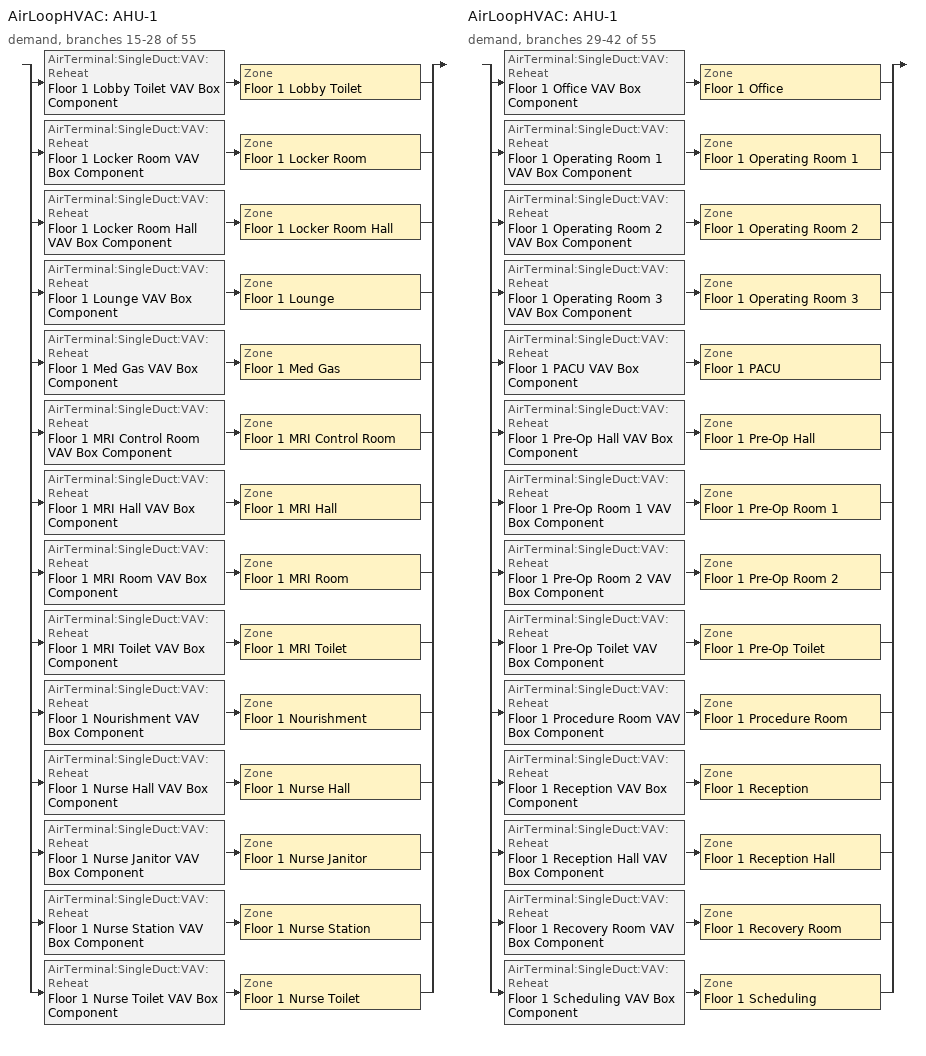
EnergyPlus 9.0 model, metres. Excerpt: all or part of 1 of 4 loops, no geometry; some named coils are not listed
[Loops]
AirLoopHVAC 'AHU-1'
 demand, branches 15-28 of 55: split
  | AirTerminal:SingleDuct:VAV:Reheat 'Floor 1 Lobby Toilet VAV Box Component' > Zone 'Floor 1 Lobby Toilet'
  | AirTerminal:SingleDuct:VAV:Reheat 'Floor 1 Locker Room VAV Box Component' > Zone 'Floor 1 Locker Room'
  | AirTerminal:SingleDuct:VAV:Reheat 'Floor 1 Locker Room Hall VAV Box Component' > Zone 'Floor 1 Locker Room Hall'
  | AirTerminal:SingleDuct:VAV:Reheat 'Floor 1 Lounge VAV Box Component' > Zone 'Floor 1 Lounge'
  | AirTerminal:SingleDuct:VAV:Reheat 'Floor 1 Med Gas VAV Box Component' > Zone 'Floor 1 Med Gas'
  | AirTerminal:SingleDuct:VAV:Reheat 'Floor 1 MRI Control Room VAV Box Component' > Zone 'Floor 1 MRI Control Room'
  | AirTerminal:SingleDuct:VAV:Reheat 'Floor 1 MRI Hall VAV Box Component' > Zone 'Floor 1 MRI Hall'
  | AirTerminal:SingleDuct:VAV:Reheat 'Floor 1 MRI Room VAV Box Component' > Zone 'Floor 1 MRI Room'
  | AirTerminal:SingleDuct:VAV:Reheat 'Floor 1 MRI Toilet VAV Box Component' > Zone 'Floor 1 MRI Toilet'
  | AirTerminal:SingleDuct:VAV:Reheat 'Floor 1 Nourishment VAV Box Component' > Zone 'Floor 1 Nourishment'
  | AirTerminal:SingleDuct:VAV:Reheat 'Floor 1 Nurse Hall VAV Box Component' > Zone 'Floor 1 Nurse Hall'
  | AirTerminal:SingleDuct:VAV:Reheat 'Floor 1 Nurse Janitor VAV Box Component' > Zone 'Floor 1 Nurse Janitor'
  | AirTerminal:SingleDuct:VAV:Reheat 'Floor 1 Nurse Station VAV Box Component' > Zone 'Floor 1 Nurse Station'
  | AirTerminal:SingleDuct:VAV:Reheat 'Floor 1 Nurse Toilet VAV Box Component' > Zone 'Floor 1 Nurse Toilet'
AirLoopHVAC 'AHU-1'
 demand, branches 29-42 of 55: split
  | AirTerminal:SingleDuct:VAV:Reheat 'Floor 1 Office VAV Box Component' > Zone 'Floor 1 Office'
  | AirTerminal:SingleDuct:VAV:Reheat 'Floor 1 Operating Room 1 VAV Box Component' > Zone 'Floor 1 Operating Room 1'
  | AirTerminal:SingleDuct:VAV:Reheat 'Floor 1 Operating Room 2 VAV Box Component' > Zone 'Floor 1 Operating Room 2'
  | AirTerminal:SingleDuct:VAV:Reheat 'Floor 1 Operating Room 3 VAV Box Component' > Zone 'Floor 1 Operating Room 3'
  | AirTerminal:SingleDuct:VAV:Reheat 'Floor 1 PACU VAV Box Component' > Zone 'Floor 1 PACU'
  | AirTerminal:SingleDuct:VAV:Reheat 'Floor 1 Pre-Op Hall VAV Box Component' > Zone 'Floor 1 Pre-Op Hall'
  | AirTerminal:SingleDuct:VAV:Reheat 'Floor 1 Pre-Op Room 1 VAV Box Component' > Zone 'Floor 1 Pre-Op Room 1'
  | AirTerminal:SingleDuct:VAV:Reheat 'Floor 1 Pre-Op Room 2 VAV Box Component' > Zone 'Floor 1 Pre-Op Room 2'
  | AirTerminal:SingleDuct:VAV:Reheat 'Floor 1 Pre-Op Toilet VAV Box Component' > Zone 'Floor 1 Pre-Op Toilet'
  | AirTerminal:SingleDuct:VAV:Reheat 'Floor 1 Procedure Room VAV Box Component' > Zone 'Floor 1 Procedure Room'
  | AirTerminal:SingleDuct:VAV:Reheat 'Floor 1 Reception VAV Box Component' > Zone 'Floor 1 Reception'
  | AirTerminal:SingleDuct:VAV:Reheat 'Floor 1 Reception Hall VAV Box Component' > Zone 'Floor 1 Reception Hall'
  | AirTerminal:SingleDuct:VAV:Reheat 'Floor 1 Recovery Room VAV Box Component' > Zone 'Floor 1 Recovery Room'
  | AirTerminal:SingleDuct:VAV:Reheat 'Floor 1 Scheduling VAV Box Component' > Zone 'Floor 1 Scheduling'
[Sizing:Zone] Zone Cooling Design Supply Air Temperature Input Method=SupplyAirTemperature; Zone Cooling Design Supply Air Temperature {C}=11.1; Zone Heating Design Supply Air Temperature Input Method=SupplyAirTemperature; Zone Heating Design Supply Air Temperature {C}=40; Zone Cooling Design Supply Air Humidity Ratio {kgWater/kgDryAir}=0.007; Zone Heating Design Supply Air Humidity Ratio {kgWater/kgDryAir}=0.008; Cooling Minimum Air Flow Fraction=0; Heating Design Air Flow Method=DesignDay; Heating Design Air Flow Rate {m3/s}=0
Name | Design Specification Outdoor Air Object | Cooling Design Air Flow Method | Cooling Minimum Air Flow per Zone Floor Area {m3/s-m2}
Floor 1 Lobby Toilet | SZ DSOA Floor 1 Lobby Toilet | DesignDayWithLimit | 0.00846614
Floor 1 Locker Room | SZ DSOA Floor 1 Locker Room | DesignDay
Floor 1 Locker Room Hall | SZ DSOA Floor 1 Locker Room Hall | DesignDay
Floor 1 Lounge | SZ DSOA Floor 1 Lounge | DesignDay
Floor 1 Med Gas | SZ DSOA Floor 1 Med Gas | DesignDay
Floor 1 MRI Control Room | SZ DSOA Floor 1 MRI Control Room | DesignDayWithLimit | 0.0101594
Floor 1 MRI Hall | SZ DSOA Floor 1 MRI Hall | DesignDay
Floor 1 MRI Room | SZ DSOA Floor 1 MRI Room | DesignDayWithLimit | 0.0101594
Floor 1 MRI Toilet | SZ DSOA Floor 1 MRI Toilet | DesignDayWithLimit | 0.00846614
Floor 1 Nourishment | SZ DSOA Floor 1 Nourishment | DesignDay
Floor 1 Nurse Hall | SZ DSOA Floor 1 Nurse Hall | DesignDay
Floor 1 Nurse Janitor | SZ DSOA Floor 1 Nurse Janitor | DesignDay
Floor 1 Nurse Station | SZ DSOA Floor 1 Nurse Station | DesignDay
Floor 1 Nurse Toilet | SZ DSOA Floor 1 Nurse Toilet | DesignDayWithLimit | 0.00846614
Floor 1 Office | SZ DSOA Floor 1 Office | DesignDay
Floor 1 Operating Room 1 | SZ DSOA Floor 1 Operating Room 1 | DesignDayWithLimit | 0.0169323
Floor 1 Operating Room 2 | SZ DSOA Floor 1 Operating Room 2 | DesignDayWithLimit | 0.0169323
Floor 1 Operating Room 3 | SZ DSOA Floor 1 Operating Room 3 | DesignDayWithLimit | 0.0169323
Floor 1 PACU | SZ DSOA Floor 1 PACU | DesignDayWithLimit | 0.00507968
Floor 1 Pre-Op Hall | SZ DSOA Floor 1 Pre-Op Hall | DesignDay
Floor 1 Pre-Op Room 1 | SZ DSOA Floor 1 Pre-Op Room 1 | DesignDayWithLimit | 0.00507968
Floor 1 Pre-Op Room 2 | SZ DSOA Floor 1 Pre-Op Room 2 | DesignDayWithLimit | 0.00507968
Floor 1 Pre-Op Toilet | SZ DSOA Floor 1 Pre-Op Toilet | DesignDayWithLimit | 0.00846614
Floor 1 Procedure Room | SZ DSOA Floor 1 Procedure Room | DesignDayWithLimit | 0.0126992
Floor 1 Reception | SZ DSOA Floor 1 Reception | DesignDay
Floor 1 Reception Hall | SZ DSOA Floor 1 Reception Hall | DesignDay
Floor 1 Recovery Room | SZ DSOA Floor 1 Recovery Room | DesignDayWithLimit | 0.00507968
Floor 1 Scheduling | SZ DSOA Floor 1 Scheduling | DesignDay
[DesignSpecification:OutdoorAir] Outdoor Air Flow per Person {m3/s-person}=0
Name | Outdoor Air Method | Outdoor Air Flow per Zone Floor Area {m3/s-m2}
SZ DSOA Floor 1 Lobby Toilet; SZ DSOA Floor 1 MRI Toilet; SZ DSOA Floor 1 Nurse Toilet; SZ DSOA Floor 1 Pre-Op Toilet | Flow/Area | 0
SZ DSOA Floor 1 Locker Room | Flow/area | 0.000685757
SZ DSOA Floor 1 Locker Room Hall; SZ DSOA Floor 1 MRI Hall; SZ DSOA Floor 1 Nurse Hall; SZ DSOA Floor 1 Pre-Op Hall; SZ DSOA Floor 1 Reception Hall | Flow/Area | 0.000304781
SZ DSOA Floor 1 Lounge | Flow/Area | 0.000685757
SZ DSOA Floor 1 Med Gas; SZ DSOA Floor 1 Nurse Janitor | Flow/Area | 0.000609562
SZ DSOA Floor 1 MRI Control Room; SZ DSOA Floor 1 MRI Room | Flow/Area | 0.00152391
SZ DSOA Floor 1 Nourishment; SZ DSOA Floor 1 Nurse Station | Flow/Area | 0.000812749
SZ DSOA Floor 1 Office; SZ DSOA Floor 1 Scheduling | Flow/Area | 0.000431773
SZ DSOA Floor 1 Operating Room 1; SZ DSOA Floor 1 Operating Room 2; SZ DSOA Floor 1 Operating Room 3 | Flow/Area | 0.00558765
SZ DSOA Floor 1 PACU; SZ DSOA Floor 1 Recovery Room | Flow/Area | 0.00321713
SZ DSOA Floor 1 Pre-Op Room 1; SZ DSOA Floor 1 Pre-Op Room 2 | Flow/Area | 0.00296315
SZ DSOA Floor 1 Procedure Room | Flow/Area | 0.00406374
SZ DSOA Floor 1 Reception | Flow/Area | 0.00106673
[ZoneControl:Thermostat] Control Type Schedule=Dual Zone Control Type Sched
Name | Zone or ZoneList | Control 1
Floor 1 Lobby Toilet Thermostat | Floor 1 Lobby Toilet | Floor 1 Lobby Toilet DualSPSched
Floor 1 Locker Room Thermostat | Floor 1 Locker Room | Floor 1 Locker Room DualSPSched
Floor 1 Locker Room Hall Thermostat | Floor 1 Locker Room Hall | Floor 1 Locker Room Hall DualSPSched
Floor 1 Lounge Thermostat | Floor 1 Lounge | Floor 1 Lounge DualSPSched
Floor 1 Med Gas Thermostat | Floor 1 Med Gas | Floor 1 Med Gas DualSPSched
Floor 1 MRI Control Room Thermostat | Floor 1 MRI Control Room | Floor 1 MRI Control Room DualSPSched
Floor 1 MRI Hall Thermostat | Floor 1 MRI Hall | Floor 1 MRI Hall DualSPSched
Floor 1 MRI Room Thermostat | Floor 1 MRI Room | Floor 1 MRI Room DualSPSched
Floor 1 MRI Toilet Thermostat | Floor 1 MRI Toilet | Floor 1 MRI Toilet DualSPSched
Floor 1 Nourishment Thermostat | Floor 1 Nourishment | Floor 1 Nourishment DualSPSched
Floor 1 Nurse Hall Thermostat | Floor 1 Nurse Hall | Floor 1 Nurse Hall DualSPSched
Floor 1 Nurse Janitor Thermostat | Floor 1 Nurse Janitor | Floor 1 Nurse Janitor DualSPSched
Floor 1 Nurse Station Thermostat | Floor 1 Nurse Station | Floor 1 Nurse Station DualSPSched
Floor 1 Nurse Toilet Thermostat | Floor 1 Nurse Toilet | Floor 1 Nurse Toilet DualSPSched
Floor 1 Office Thermostat | Floor 1 Office | Floor 1 Office DualSPSched
Floor 1 Operating Room 1 Thermostat | Floor 1 Operating Room 1 | Floor 1 Operating Room 1 DualSPSched
Floor 1 Operating Room 2 Thermostat | Floor 1 Operating Room 2 | Floor 1 Operating Room 2 DualSPSched
Floor 1 Operating Room 3 Thermostat | Floor 1 Operating Room 3 | Floor 1 Operating Room 3 DualSPSched
Floor 1 PACU Thermostat | Floor 1 PACU | Floor 1 PACU DualSPSched
Floor 1 Pre-Op Hall Thermostat | Floor 1 Pre-Op Hall | Floor 1 Pre-Op Hall DualSPSched
Floor 1 Pre-Op Room 1 Thermostat | Floor 1 Pre-Op Room 1 | Floor 1 Pre-Op Room 1 DualSPSched
Floor 1 Pre-Op Room 2 Thermostat | Floor 1 Pre-Op Room 2 | Floor 1 Pre-Op Room 2 DualSPSched
Floor 1 Pre-Op Toilet Thermostat | Floor 1 Pre-Op Toilet | Floor 1 Pre-Op Toilet DualSPSched
Floor 1 Procedure Room Thermostat | Floor 1 Procedure Room | Floor 1 Procedure Room DualSPSched
Floor 1 Reception Thermostat | Floor 1 Reception | Floor 1 Reception DualSPSched
Floor 1 Reception Hall Thermostat | Floor 1 Reception Hall | Floor 1 Reception Hall DualSPSched
Floor 1 Recovery Room Thermostat | Floor 1 Recovery Room | Floor 1 Recovery Room DualSPSched
Floor 1 Scheduling Thermostat | Floor 1 Scheduling | Floor 1 Scheduling DualSPSched
[ThermostatSetpoint:DualSetpoint]
Name | Heating Setpoint Temperature Schedule | Cooling Setpoint Temperature Schedule
Floor 1 Lobby Toilet DualSPSched; Floor 1 Locker Room DualSPSched; Floor 1 Locker Room Hall DualSPSched; Floor 1 Lounge DualSPSched; Floor 1 Med Gas DualSPSched; Floor 1 MRI Control Room DualSPSched; Floor 1 MRI Hall DualSPSched; Floor 1 MRI Room DualSPSched; Floor 1 MRI Toilet DualSPSched; Floor 1 Nourishment DualSPSched; Floor 1 Nurse Hall DualSPSched; Floor 1 Nurse Janitor DualSPSched; Floor 1 Nurse Station DualSPSched; Floor 1 Nurse Toilet DualSPSched; Floor 1 Office DualSPSched; Floor 1 PACU DualSPSched; Floor 1 Pre-Op Hall DualSPSched; Floor 1 Pre-Op Room 1 DualSPSched; Floor 1 Pre-Op Room 2 DualSPSched; Floor 1 Pre-Op Toilet DualSPSched; Floor 1 Procedure Room DualSPSched; Floor 1 Reception DualSPSched; Floor 1 Reception Hall DualSPSched; Floor 1 Recovery Room DualSPSched; Floor 1 Scheduling DualSPSched | HTGSETP_SCH_YES_OPTIMUM | CLGSETP_SCH_YES_OPTIMUM
Floor 1 Operating Room 1 DualSPSched; Floor 1 Operating Room 2 DualSPSched; Floor 1 Operating Room 3 DualSPSched | OR_HTGSETP_SCH | OR_CLGSETP_SCH
[AirTerminal:SingleDuct:VAV:Reheat] Availability Schedule=ALWAYS_ON; Maximum Air Flow Rate {m3/s}=AUTOSIZE; Maximum Hot Water or Steam Flow Rate {m3/s}=AUTOSIZE; Minimum Hot Water or Steam Flow Rate {m3/s}=0; Convergence Tolerance=0.001; Damper Heating Action=reversewithlimits; Maximum Flow Fraction During Reheat=0.5; Maximum Reheat Air Temperature {C}=40
Name | Zone Minimum Air Flow Input Method | Constant Minimum Air Flow Fraction | Reheat Coil | Minimum Air Flow Fraction Schedule
Floor 1 Lobby Toilet VAV Box Component | Constant | 1 | Floor 1 Lobby Toilet VAV Box Reheat Coil
Floor 1 Locker Room VAV Box Component | Constant | 0.3 | Floor 1 Locker Room VAV Box Reheat Coil
Floor 1 Locker Room Hall VAV Box Component | Constant | 0.3 | Floor 1 Locker Room Hall VAV Box Reheat Coil
Floor 1 Lounge VAV Box Component | Constant | 0.3 | Floor 1 Lounge VAV Box Reheat Coil
Floor 1 Med Gas VAV Box Component | Constant | 0.3 | Floor 1 Med Gas VAV Box Reheat Coil
Floor 1 MRI Control Room VAV Box Component | Constant | 0.3 | Floor 1 MRI Control Room VAV Box Reheat Coil
Floor 1 MRI Hall VAV Box Component | Constant | 0.3 | Floor 1 MRI Hall VAV Box Reheat Coil
Floor 1 MRI Room VAV Box Component | Constant | 0.3 | Floor 1 MRI Room VAV Box Reheat Coil
Floor 1 MRI Toilet VAV Box Component | Constant | 1 | Floor 1 MRI Toilet VAV Box Reheat Coil
Floor 1 Nourishment VAV Box Component | Constant | 0.3 | Floor 1 Nourishment VAV Box Reheat Coil
Floor 1 Nurse Hall VAV Box Component | Constant | 0.3 | Floor 1 Nurse Hall VAV Box Reheat Coil
Floor 1 Nurse Janitor VAV Box Component | Constant | 0.3 | Floor 1 Nurse Janitor VAV Box Reheat Coil
Floor 1 Nurse Station VAV Box Component | Constant | 0.3 | Floor 1 Nurse Station VAV Box Reheat Coil
Floor 1 Nurse Toilet VAV Box Component | Constant | 1 | Floor 1 Nurse Toilet VAV Box Reheat Coil
Floor 1 Office VAV Box Component | Constant | 0.3 | Floor 1 Office VAV Box Reheat Coil
Floor 1 Operating Room 1 VAV Box Component | Scheduled |  | Floor 1 Operating Room 1 VAV Box Reheat Coil | OR_MinSA_Sched
Floor 1 Operating Room 2 VAV Box Component | Scheduled |  | Floor 1 Operating Room 2 VAV Box Reheat Coil | OR_MinSA_Sched
Floor 1 Operating Room 3 VAV Box Component | Constant | 1 | Floor 1 Operating Room 3 VAV Box Reheat Coil
Floor 1 PACU VAV Box Component | Constant | 1 | Floor 1 PACU VAV Box Reheat Coil
Floor 1 Pre-Op Hall VAV Box Component | Constant | 0.3 | Floor 1 Pre-Op Hall VAV Box Reheat Coil
Floor 1 Pre-Op Room 1 VAV Box Component | Constant | 1 | Floor 1 Pre-Op Room 1 VAV Box Reheat Coil
Floor 1 Pre-Op Room 2 VAV Box Component | Constant | 1 | Floor 1 Pre-Op Room 2 VAV Box Reheat Coil
Floor 1 Pre-Op Toilet VAV Box Component | Constant | 1 | Floor 1 Pre-Op Toilet VAV Box Reheat Coil
Floor 1 Procedure Room VAV Box Component | Constant | 1 | Floor 1 Procedure Room VAV Box Reheat Coil
Floor 1 Reception VAV Box Component | Constant | 0.3 | Floor 1 Reception VAV Box Reheat Coil
Floor 1 Reception Hall VAV Box Component | Constant | 0.3 | Floor 1 Reception Hall VAV Box Reheat Coil
Floor 1 Recovery Room VAV Box Component | Constant | 0.87 | Floor 1 Recovery Room VAV Box Reheat Coil
Floor 1 Scheduling VAV Box Component | Constant | 0.3 | Floor 1 Scheduling VAV Box Reheat Coil
[Zone equipment]
Floor 1 Lobby Toilet: Floor 1 Lobby Toilet VAV Box Component, Floor 1 Lobby Toilet Exhaust Fan
Floor 1 Locker Room: Floor 1 Locker Room VAV Box Component
Floor 1 Locker Room Hall: Floor 1 Locker Room Hall VAV Box Component
Floor 1 Lounge: Floor 1 Lounge VAV Box Component
Floor 1 Med Gas: Floor 1 Med Gas VAV Box Component
Floor 1 MRI Control Room: Floor 1 MRI Control Room VAV Box Component, Floor 1 MRI Control Room Exhaust Fan
Floor 1 MRI Hall: Floor 1 MRI Hall VAV Box Component
Floor 1 MRI Room: Floor 1 MRI Room VAV Box Component, Floor 1 MRI Room Exhaust Fan
Floor 1 MRI Toilet: Floor 1 MRI Toilet VAV Box Component, Floor 1 MRI Toilet Exhaust Fan
Floor 1 Nourishment: Floor 1 Nourishment VAV Box Component
Floor 1 Nurse Hall: Floor 1 Nurse Hall VAV Box Component
Floor 1 Nurse Janitor: Floor 1 Nurse Janitor VAV Box Component
Floor 1 Nurse Station: Floor 1 Nurse Station VAV Box Component
Floor 1 Nurse Toilet: Floor 1 Nurse Toilet VAV Box Component, Floor 1 Nurse Toilet Exhaust Fan
Floor 1 Office: Floor 1 Office VAV Box Component
Floor 1 Operating Room 1: Floor 1 Operating Room 1 VAV Box Component
Floor 1 Operating Room 2: Floor 1 Operating Room 2 VAV Box Component
Floor 1 Operating Room 3: Floor 1 Operating Room 3 VAV Box Component
Floor 1 PACU: Floor 1 PACU VAV Box Component
Floor 1 Pre-Op Hall: Floor 1 Pre-Op Hall VAV Box Component
Floor 1 Pre-Op Room 1: Floor 1 Pre-Op Room 1 VAV Box Component
Floor 1 Pre-Op Room 2: Floor 1 Pre-Op Room 2 VAV Box Component
Floor 1 Pre-Op Toilet: Floor 1 Pre-Op Toilet VAV Box Component, Floor 1 Pre-Op Toilet Exhaust Fan
Floor 1 Procedure Room: Floor 1 Procedure Room VAV Box Component
Floor 1 Reception: Floor 1 Reception VAV Box Component
Floor 1 Reception Hall: Floor 1 Reception Hall VAV Box Component
Floor 1 Recovery Room: Floor 1 Recovery Room VAV Box Component
Floor 1 Scheduling: Floor 1 Scheduling VAV Box Component
[Fan:ZoneExhaust] Availability Schedule=Hours_of_operation; Balanced Exhaust Fraction Schedule=AHU_1 Balanced Exhaust Fraction Schedule
Name | Fan Total Efficiency | Pressure Rise {Pa} | Maximum Flow Rate {m3/s}
Floor 1 Lobby Toilet Exhaust Fan; Floor 1 MRI Toilet Exhaust Fan; Floor 1 Nurse Toilet Exhaust Fan; Floor 1 Pre-Op Toilet Exhaust Fan | 0.31 | 249.1 | 0.0424726
Floor 1 MRI Control Room Exhaust Fan | 0.31 | 249.1 | 0.1586
Floor 1 MRI Room Exhaust Fan | 0.385 | 124.5 | 0.4153
[Schedule:Compact]
Hours_of_operation; ALWAYS_ON: Through: 12/31, For: AllDays, Until: 24:00, 1
OR_MinSA_Sched: Through: 12/31, For: Weekdays, Until: 06:00, 0.3, Until: 18:00, 1, Until: 24:00, 0.3, For: SummerDesignDay, Until: 24:00, 1, For: WinterDesignDay, Until: 24:00, 0.3, For: Saturday, Until: 06:00, 0.3, Until: 18:00, 1, Until: 24:00, 0.3, For: Sunday Holidays AllOtherDays, Until: 24:00, 0.3
Dual Zone Control Type Sched: Through: 12/31, For: AllDays, Until: 24:00, 4
HTGSETP_SCH_YES_OPTIMUM: Through: 12/31, For: Weekdays, Until: 05:00, 18.3, Until: 06:00, 19.4, Until: 07:00, 20, Until: 18:00, 21.1, Until: 24:00, 18.3, For: SummerDesignDay, Until: 05:00, 18.3, Until: 18:00, 21.1, Until: 24:00, 18.3, For: WinterDesignDay, Until: 07:00, 18.3, Until: 15:00, 21.1, Until: 24:00, 18.3, For: Saturdays, Until: 05:00, 18.3, Until: 06:00, 19.4, Until: 07:00, 20, Until: 15:00, 21.1, Until: 24:00, 18.3, For: Sunday Holidays AllOtherDays, Until: 24:00, 18.3
CLGSETP_SCH_YES_OPTIMUM: Through: 12/31, For: Weekdays, Until: 05:00, 25, Until: 06:00, 23.9, Until: 07:00, 23.3, Until: 18:00, 22.2, Until: 24:00, 25, For: SummerDesignDay, Until: 05:00, 25, Until: 18:00, 22.2, Until: 24:00, 25, For: WinterDesignDay, Until: 07:00, 25, Until: 15:00, 22.2, Until: 24:00, 25, For: Saturdays, Until: 05:00, 25, Until: 06:00, 23.9, Until: 07:00, 23.3, Until: 15:00, 22.2, Until: 24:00, 25, For: Sunday Holidays AllOtherDays, Until: 24:00, 25
OR_HTGSETP_SCH: Through: 12/31, For: ALLDays, Until: 24:00, 18.1
OR_CLGSETP_SCH: Through: 12/31, For: AllDays, Until: 06:00, 22.2, Until: 17:00, 18.6, Until: 24:00, 22.2
AHU_1 Balanced Exhaust Fraction Schedule: Through: 12/31, For: AllDays, Until: 24:00, 0
